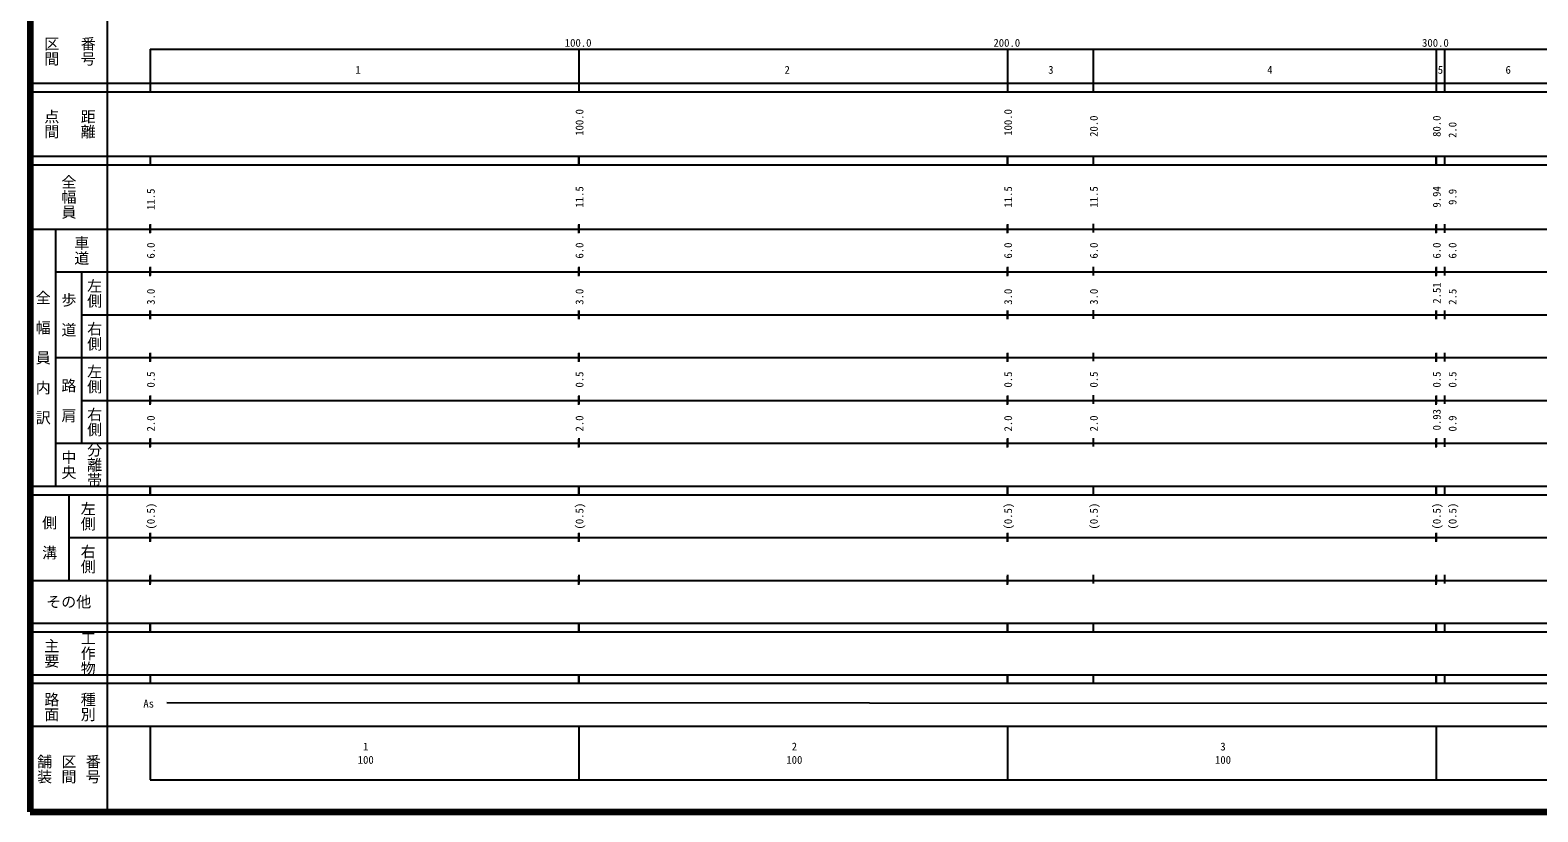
# Model space of a CAD drawing. Units: millimetres on the paper, enlarged 1000 times. Extents: x 40000 to 680000, y 20000 to 380000.
# Drawn here: x 40000 to 391738, y 20000 to 202409 of the extents above; entities that cross this region are included whole.
import ezdxf
from ezdxf.enums import TextEntityAlignment as Align

# ---------------------------------------------------------------- set-up
doc = ezdxf.new("R2010")
doc.units = ezdxf.units.MM
doc.header["$LTSCALE"] = 1000
doc.layers.add('M-TTL', color=2, linetype='Continuous', lineweight=140)
doc.layers.add('M-TTL-BAND', color=7, linetype='Continuous', lineweight=25)
doc.styles.add('@ＭＳ ゴシック', font='')
doc.styles.add('ＭＳ ゴシック', font='')
doc.styles.get('@ＭＳ ゴシック').set_extended_font_data('@MS Gothic')
doc.styles.get('ＭＳ ゴシック').set_extended_font_data('MS Gothic')

msp = doc.modelspace()

# ---------------------------------------------------------------- linework, layer by layer
at = {"layer": 'M-TTL'}
for p, q in [((40000, 380000), (40000, 20000)), ((40000, 20000), (680000, 20000))]:
    msp.add_line(p, q, dxfattribs=at)
at = {"layer": 'M-TTL-BAND'}
for p, q in [((58000, 370000), (58000, 20000)), ((68000, 198000), (579000, 198000)), ((68000, 198000), (68000, 188000)), ((168000, 198000), (168000, 188000)), ((268000, 198000), (268000, 188000)), ((288000, 198000), (288000, 187984)), ((368000, 198000), (368000, 188000)), ((370000, 198000), (370000, 187984)), ((40000, 190000), (579000, 190000)), ((268000, 190014), (268000, 189014)), ((40000, 188000), (579000, 188000)), ((40000, 173000), (579000, 173000)), ((68000, 173000), (68000, 171000)), ((168000, 173000), (168000, 171000)), ((168000, 173000), (168000, 171000)), ((168000, 171000), (168000, 173000)), ((268000, 173000), (268000, 171000)), ((268000, 173000), (268000, 171000)), ((268000, 171000), (268000, 173000)), ((288000, 173000), (288000, 171000)), ((368000, 173000), (368000, 171000)), ((368000, 173000), (368000, 171000)), ((368000, 171000), (368000, 173000)), ((370000, 173000), (370000, 171000)), ((40000, 171000), (579000, 171000)), ((40000, 156000), (579000, 156000)), ((46000, 96000), (46000, 156000)), ((68000, 157144), (68000, 155144)), ((68000, 155000), (68000, 157000)), ((168000, 157144), (168000, 155144)), ((168000, 157144), (168000, 155144)), ((168000, 155000), (168000, 157000)), ((268000, 157144), (268000, 155144)), ((268000, 157144), (268000, 155144)), ((268000, 155000), (268000, 157000)), ((288000, 157179), (288000, 155179)), ((368000, 157144), (368000, 155144)), ((368000, 157144), (368000, 155144)), ((368000, 155000), (368000, 157000)), ((370000, 157144), (370000, 155144)), ((46000, 146000), (579000, 146000)), ((52000, 146000), (52000, 106000)), ((68000, 147155), (68000, 145155)), ((68000, 145000), (68000, 147000)), ((168000, 147155), (168000, 145155)), ((168000, 147155), (168000, 145155)), ((168000, 145000), (168000, 147000)), ((268000, 147155), (268000, 145155)), ((268000, 147155), (268000, 145155)), ((268000, 145000), (268000, 147000)), ((288000, 147191), (288000, 145191)), ((368000, 147155), (368000, 145155)), ((368000, 147155), (368000, 145155)), ((368000, 145000), (368000, 147000)), ((370000, 147155), (370000, 145155)), ((52000, 136000), (579000, 136000)), ((68000, 135000), (68000, 137000)), ((68000, 136998), (68000, 134998)), ((168000, 135000), (168000, 137000)), ((168000, 136998), (168000, 134998)), ((168000, 136998), (168000, 134998)), ((268000, 135000), (268000, 137000)), ((268000, 136998), (268000, 134998)), ((268000, 136998), (268000, 134998)), ((288000, 137034), (288000, 135034)), ((368000, 135000), (368000, 137000)), ((368000, 136998), (368000, 134998)), ((368000, 136998), (368000, 134998)), ((370000, 136998), (370000, 134998)), ((68000, 127092), (68000, 125092)), ((68000, 125000), (68000, 127000)), ((168000, 127092), (168000, 125092)), ((168000, 127092), (168000, 125092)), ((168000, 125000), (168000, 127000)), ((268000, 127092), (268000, 125092)), ((268000, 127092), (268000, 125092)), ((268000, 125000), (268000, 127000)), ((288000, 127128), (288000, 125128)), ((368000, 127092), (368000, 125092)), ((368000, 127092), (368000, 125092)), ((368000, 125000), (368000, 127000)), ((370000, 127092), (370000, 125092)), ((46000, 126000), (579000, 126000)), ((68000, 117183), (68000, 115183)), ((68000, 115000), (68000, 117000)), ((168000, 117183), (168000, 115183)), ((168000, 117183), (168000, 115183)), ((168000, 115000), (168000, 117000)), ((268000, 117183), (268000, 115183)), ((268000, 117183), (268000, 115183)), ((268000, 115000), (268000, 117000)), ((288000, 117219), (288000, 115219)), ((368000, 117183), (368000, 115183)), ((368000, 117183), (368000, 115183)), ((368000, 115000), (368000, 117000)), ((370000, 117183), (370000, 115183)), ((52000, 116000), (579000, 116000)), ((46000, 106000), (579000, 106000)), ((68000, 107192), (68000, 105192)), ((68000, 105000), (68000, 107000)), ((168000, 107192), (168000, 105192)), ((168000, 107192), (168000, 105192)), ((168000, 105000), (168000, 107000)), ((268000, 107192), (268000, 105192)), ((268000, 107192), (268000, 105192)), ((268000, 105000), (268000, 107000)), ((288000, 107228), (288000, 105228)), ((368000, 107192), (368000, 105192)), ((368000, 107192), (368000, 105192)), ((368000, 105000), (368000, 107000)), ((370000, 107192), (370000, 105192)), ((40000, 96000), (579000, 96000)), ((68000, 96000), (68000, 94000)), ((68000, 94000), (68000, 96000)), ((168000, 96000), (168000, 94000)), ((168000, 96000), (168000, 94000)), ((168000, 94000), (168000, 96000)), ((268000, 96000), (268000, 94000)), ((268000, 96000), (268000, 94000)), ((268000, 94000), (268000, 96000)), ((288000, 96000), (288000, 94000)), ((368000, 96000), (368000, 94000)), ((368000, 96000), (368000, 94000)), ((368000, 94000), (368000, 96000)), ((370000, 96000), (370000, 94000)), ((40000, 94000), (579000, 94000)), ((49000, 94000), (49000, 74000)), ((68000, 85098), (68000, 83098)), ((68000, 83000), (68000, 85000)), ((168000, 85098), (168000, 83098)), ((168000, 85098), (168000, 83098)), ((168000, 83000), (168000, 85000)), ((268000, 85098), (268000, 83098)), ((268000, 85098), (268000, 83098)), ((268000, 83000), (268000, 85000)), ((368000, 85098), (368000, 83098)), ((368000, 85098), (368000, 83098)), ((368000, 83000), (368000, 85000)), ((49000, 84000), (579000, 84000)), ((40000, 74000), (579000, 74000)), ((68000, 75271), (68000, 73271)), ((68000, 73000), (68000, 75000)), ((168000, 75271), (168000, 73271)), ((168000, 73000), (168000, 75000)), ((268000, 75271), (268000, 73271)), ((268000, 73000), (268000, 75000)), ((288000, 75307), (288000, 73307)), ((368000, 75271), (368000, 73271)), ((368000, 73000), (368000, 75000)), ((370000, 75271), (370000, 73271)), ((40000, 64000), (579000, 64000)), ((68000, 64000), (68000, 62000)), ((68000, 62000), (68000, 64000)), ((168000, 64000), (168000, 62000)), ((168000, 64000), (168000, 62000)), ((168000, 62000), (168000, 64000)), ((268000, 64000), (268000, 62000)), ((268000, 64000), (268000, 62000)), ((268000, 62000), (268000, 64000)), ((288000, 64000), (288000, 62000)), ((368000, 64000), (368000, 62000)), ((368000, 64000), (368000, 62000)), ((368000, 62000), (368000, 64000)), ((370000, 64000), (370000, 62000)), ((40000, 62000), (579000, 62000)), ((40000, 52000), (579000, 52000)), ((40000, 50000), (579000, 50000)), ((68000, 52000), (68000, 50000)), ((168000, 52000), (168000, 50000)), ((168000, 52000), (168000, 50000)), ((168000, 50000), (168000, 52000)), ((268000, 52000), (268000, 50000)), ((268000, 52000), (268000, 50000)), ((268000, 50000), (268000, 52000)), ((288000, 52000), (288000, 50000)), ((368000, 52000), (368000, 50000)), ((368000, 52000), (368000, 50000)), ((368000, 50000), (368000, 52000)), ((370000, 52000), (370000, 50000)), ((71898, 45483), (488440, 45378)), ((40000, 40000), (579000, 40000)), ((68000, 40000), (68000, 27500)), ((168000, 40000), (168000, 27500)), ((268000, 40000), (268000, 27500)), ((368000, 40000), (368000, 27500)), ((68000, 27500), (579000, 27500))]:
    msp.add_line(p, q, dxfattribs=at)

# ---------------------------------------------------------------- texts
for s, height, rotation, style, p in [('区間', 2566, 270, '@ＭＳ ゴシック', (45000, 197500)), ('番号', 2566, 270, '@ＭＳ ゴシック', (53500, 197500)), ('点間', 2566, 270, '@ＭＳ ゴシック', (45000, 180500)), ('距離', 2566, 270, '@ＭＳ ゴシック', (53500, 180500)), ('100.0', 1833, 90, 'ＭＳ ゴシック', (168156, 180870)), ('100.0', 1833, 90, 'ＭＳ ゴシック', (268156, 180870)), ('20.0', 1833, 90, 'ＭＳ ゴシック', (288156, 179995)), ('80.0', 1833, 90, 'ＭＳ ゴシック', (368156, 179995)), ('2.0', 1833, 90, 'ＭＳ ゴシック', (371838, 179120)), ('全幅員', 2566, 270, '@ＭＳ ゴシック', (49000, 163500)), ('11.5', 1833, 90, 'ＭＳ ゴシック', (168156, 163500)), ('11.5', 1833, 90, 'ＭＳ ゴシック', (268156, 163500)), ('11.5', 1833, 90, 'ＭＳ ゴシック', (288156, 163500)), ('9.94', 1833, 90, 'ＭＳ ゴシック', (368156, 163500)), ('11.5', 1833, 90, 'ＭＳ ゴシック', (68156, 162951)), ('9.9', 1833, 90, 'ＭＳ ゴシック', (371838, 163500)), ('車道', 2566, 270, '@ＭＳ ゴシック', (52000, 151000)), ('6.0', 1833, 90, 'ＭＳ ゴシック', (68156, 150978)), ('6.0', 1833, 90, 'ＭＳ ゴシック', (168156, 150978)), ('6.0', 1833, 90, 'ＭＳ ゴシック', (268156, 150978)), ('6.0', 1833, 90, 'ＭＳ ゴシック', (288156, 150978)), ('6.0', 1833, 90, 'ＭＳ ゴシック', (368156, 150978)), ('6.0', 1833, 90, 'ＭＳ ゴシック', (371838, 150978)), ('左側', 2566, 270, '@ＭＳ ゴシック', (55000, 141000)), ('全\u3000幅\u3000員\u3000内\u3000訳', 2566, 270, '@ＭＳ ゴシック', (43000, 126000)), ('歩\u3000道', 2566, 270, '@ＭＳ ゴシック', (49000, 136000)), ('3.0', 1833, 90, 'ＭＳ ゴシック', (68156, 140195)), ('3.0', 1833, 90, 'ＭＳ ゴシック', (168156, 140195)), ('3.0', 1833, 90, 'ＭＳ ゴシック', (268156, 140195)), ('3.0', 1833, 90, 'ＭＳ ゴシック', (288156, 140195)), ('2.51', 1833, 90, 'ＭＳ ゴシック', (368156, 141070)), ('2.5', 1833, 90, 'ＭＳ ゴシック', (371838, 140195)), ('右側', 2566, 270, '@ＭＳ ゴシック', (55000, 131000)), ('左側', 2566, 270, '@ＭＳ ゴシック', (55000, 121000)), ('路\u3000肩', 2566, 270, '@ＭＳ ゴシック', (49000, 116000)), ('0.5', 1833, 90, 'ＭＳ ゴシック', (68156, 120882)), ('0.5', 1833, 90, 'ＭＳ ゴシック', (168156, 120882)), ('0.5', 1833, 90, 'ＭＳ ゴシック', (268156, 120882)), ('0.5', 1833, 90, 'ＭＳ ゴシック', (288156, 120882)), ('0.5', 1833, 90, 'ＭＳ ゴシック', (368156, 120882)), ('0.5', 1833, 90, 'ＭＳ ゴシック', (371838, 120882)), ('0.5', 1833, 90, 'ＭＳ ゴシック', (371838, 120882)), ('右側', 2566, 270, '@ＭＳ ゴシック', (55000, 111000)), ('0.93', 1833, 90, 'ＭＳ ゴシック', (368156, 111500)), ('2.0', 1833, 90, 'ＭＳ ゴシック', (68156, 110625)), ('2.0', 1833, 90, 'ＭＳ ゴシック', (168156, 110625)), ('2.0', 1833, 90, 'ＭＳ ゴシック', (268156, 110625)), ('2.0', 1833, 90, 'ＭＳ ゴシック', (288156, 110625)), ('0.9', 1833, 90, 'ＭＳ ゴシック', (371838, 110625)), ('分離帯', 2566, 270, '@ＭＳ ゴシック', (55000, 101000)), ('中央', 2566, 270, '@ＭＳ ゴシック', (49000, 101000)), ('左側', 2566, 270, '@ＭＳ ゴシック', (53500, 89000)), ('(0.5)', 1833, 90, 'ＭＳ ゴシック', (68156, 89000)), ('(0.5)', 1833, 90, 'ＭＳ ゴシック', (168156, 89000)), ('(0.5)', 1833, 90, 'ＭＳ ゴシック', (268156, 89000)), ('(0.5)', 1833, 90, 'ＭＳ ゴシック', (288156, 89000)), ('(0.5)', 1833, 90, 'ＭＳ ゴシック', (368156, 89000)), ('(0.5)', 1833, 90, 'ＭＳ ゴシック', (371838, 89000)), ('側\u3000溝', 2566, 270, '@ＭＳ ゴシック', (44500, 84000)), ('右側', 2566, 270, '@ＭＳ ゴシック', (53500, 79000)), ('主要', 2566, 270, '@ＭＳ ゴシック', (45000, 57000)), ('工作物', 2566, 270, '@ＭＳ ゴシック', (53500, 57000)), ('路面', 2566, 270, '@ＭＳ ゴシック', (45000, 44500)), ('種別', 2566, 270, '@ＭＳ ゴシック', (53500, 44500)), ('舗装', 2566, 270, '@ＭＳ ゴシック', (43333, 30000)), ('区間', 2566, 270, '@ＭＳ ゴシック', (49000, 30000)), ('番号', 2566, 270, '@ＭＳ ゴシック', (54667, 30000))]:
    msp.add_text(s, height=height, rotation=rotation, dxfattribs=dict(at, style=style)).set_placement(p, align=Align.MIDDLE_CENTER)
at = {"layer": 'M-TTL-BAND', "style": 'ＭＳ ゴシック'}
for s, height, p in [('100.0', 1833, (167844, 199445)), ('200.0', 1833, (267844, 199445)), ('300.0', 1833, (367844, 199445)), ('1', 1833, (116503, 193147)), ('2', 1833, (216606, 193147)), ('3', 1833, (278121, 193147)), ('4', 1833, (329219, 193147)), ('5', 1833, (369019, 193147)), ('6', 1833, (384816, 193147)), ('その他', 2566, (49000, 69000)), ('As', 1833, (67655, 45262)), ('1', 1833, (118288, 35238)), ('2', 1833, (218288, 35238)), ('3', 1833, (318288, 35238)), ('100', 1833, (118288, 32131)), ('100', 1833, (218288, 32131)), ('100', 1833, (318288, 32131))]:
    msp.add_text(s, height=height, dxfattribs=at).set_placement(p, align=Align.MIDDLE_CENTER)

doc.saveas('drawing.dxf')
